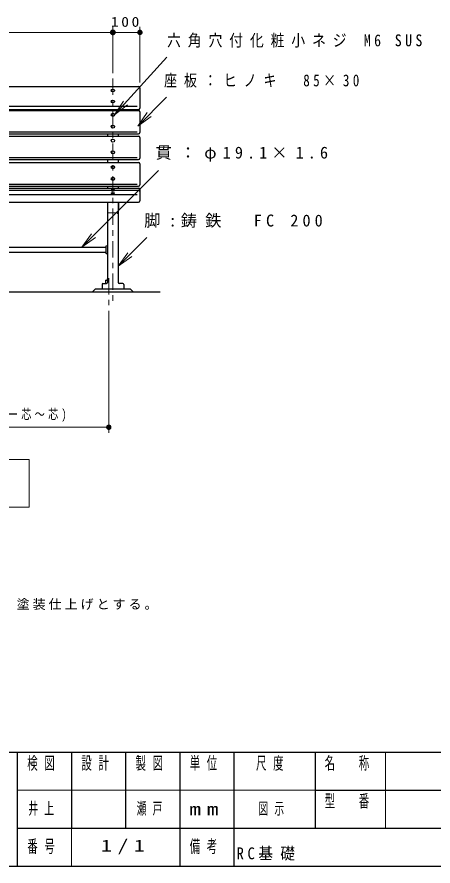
# Model space of a CAD drawing. Units: millimetres on the paper, scale 1:20. Extents: x -365 to 0, y -6 to 257.
# Drawn here: x -237.6 to -160.7, y 0 to 156.6 of the extents above; entities that cross this region are included whole.
import ezdxf

# ---------------------------------------------------------------- set-up
doc = ezdxf.new("R2010")
doc.units = ezdxf.units.MM
doc.linetypes.add('USER2', pattern=[6, 3, -1, 1, -1])
doc.layers.add('1_20', color=3, linetype='Continuous', lineweight=25)
doc.layers.add('NAKAMURA図枠', color=7, linetype='Continuous', lineweight=13)
doc.layers.add('99', color=7, linetype='Continuous')
doc.layers.add('CLASS1', color=7, linetype='Continuous')
doc.styles.add('ＭＳ ゴシック', font='')
doc.styles.get('ＭＳ ゴシック').set_extended_font_data('MS Gothic')

# ---------------------------------------------------------------- blocks, each defined once
blk = doc.blocks.new('open_arrow')
at = {"color": 0, "linetype": 'Continuous', "lineweight": -2}
blk.add_lwpolyline([(7.5, 1.25), (0, 0), (7.5, -1.25)], dxfattribs=at)
blk = doc.blocks.new('filled_dot')
at = {"color": 0, "linetype": 'Continuous', "lineweight": -2, "const_width": 1.25}
blk.add_lwpolyline([(-0.625, 0, 1), (0.625, 0, 1)], format="xyb", close=True, dxfattribs=at)

msp = doc.modelspace()

# ---------------------------------------------------------------- linework, layer by layer
at = {"layer": '1_20', "color": 7, "lineweight": 13}
for p, q in [((-259.846, 153.776), (-219.846, 153.776)), ((-219.846, 146.276), (-219.846, 154.776)), ((-219.846, 153.776), (-214.846, 153.776)), ((-214.846, 144.526), (-214.846, 154.776)), ((-219.546, 138.556), (-209.89, 149.182)), ((-215.259, 136.499), (-209.956, 141.802)), ((-225.547, 114.162), (-211.405, 128.304)), ((-218.846, 110.643), (-213.542, 115.946)), ((-220.596, 102.435), (-220.596, 79.935)), ((-220.596, 80.935), (-259.096, 80.935)), ((-235.29, 74.968), (-283.09, 74.968)), ((-235.29, 66.168), (-235.29, 74.968)), ((-283.09, 66.168), (-235.29, 66.168))]:
    msp.add_line(p, q, dxfattribs=at)
at = {"layer": '1_20', "color": 7, "linetype": 'USER2', "lineweight": 13}
for p, q in [((-219.846, 145.276), (-219.846, 103.345)), ((-220.596, 108.435), (-220.596, 103.435))]:
    msp.add_line(p, q, dxfattribs=at)
at = {"layer": '1_20'}
for p, q in [((-304.596, 143.776), (-215.096, 143.776)), ((-214.846, 143.526), (-214.846, 139.773)), ((-304.596, 139.523), (-215.096, 139.523)), ((-304.596, 139.393), (-215.096, 139.393)), ((-304.346, 140.137), (-215.346, 140.137)), ((-220.846, 139.523), (-220.846, 139.393)), ((-218.846, 139.523), (-218.846, 139.393)), ((-214.846, 139.143), (-214.846, 135.3)), ((-304.596, 135.05), (-215.096, 135.05)), ((-304.346, 135.44), (-215.346, 135.44)), ((-220.846, 135.05), (-220.846, 134.647)), ((-218.846, 135.05), (-218.846, 134.647)), ((-304.596, 134.647), (-215.096, 134.647)), ((-214.846, 134.397), (-214.846, 130.554)), ((-304.596, 130.304), (-215.096, 130.304)), ((-304.346, 130.694), (-215.346, 130.694)), ((-220.846, 130.304), (-220.846, 129.758)), ((-218.846, 130.304), (-218.846, 129.758)), ((-304.596, 129.758), (-215.096, 129.758)), ((-214.846, 129.508), (-214.846, 125.665)), ((-304.596, 125.415), (-215.096, 125.415)), ((-304.346, 125.805), (-215.346, 125.805)), ((-220.846, 125.415), (-220.846, 125.045)), ((-218.846, 125.415), (-218.846, 125.045)), ((-304.596, 125.045), (-215.096, 125.045)), ((-304.596, 124.689), (-215.096, 124.689)), ((-304.346, 123.898), (-215.346, 123.898)), ((-214.846, 124.795), (-214.846, 122.709)), ((-304.596, 122.459), (-215.096, 122.459)), ((-220.846, 122.459), (-220.846, 107.619)), ((-218.846, 122.459), (-218.846, 107.619)), ((-218.796, 122.459), (-218.796, 121.185)), ((-218.796, 121.185), (-218.846, 121.183)), ((-219.046, 120.435), (-220.75, 120.503)), ((-219.046, 120.435), (-218.942, 120.439)), ((-220.846, 114.391), (-221.101, 114.364)), ((-258.546, 114.162), (-221.146, 114.162)), ((-258.546, 113.207), (-221.146, 113.207)), ((-221.146, 114.315), (-221.146, 113.055)), ((-221.101, 113.005), (-220.846, 112.978)), ((-220.913, 108.333), (-220.913, 108.05)), ((-220.913, 108.333), (-220.846, 108.333)), ((-221.846, 107.29), (-221.846, 106.435)), ((-221.702, 107.44), (-220.99, 107.469)), ((-221.201, 108.05), (-221.201, 107.435)), ((-221.201, 108.05), (-220.846, 108.05)), ((-217.99, 107.44), (-218.702, 107.469)), ((-217.846, 107.29), (-217.846, 106.435)), ((-296.096, 105.935), (-211.096, 105.935)), ((-223.096, 106.434), (-223.596, 105.935)), ((-216.596, 106.435), (-223.096, 106.435)), ((-216.596, 106.435), (-216.096, 105.935))]:
    msp.add_line(p, q, dxfattribs=at)
for centre, radius, start, end in [((-215.096, 143.526), 0.25, 0, 89.99998), ((-215.096, 139.773), 0.25, 270.00002, 0), ((-215.096, 139.143), 0.25, 0, 89.99998), ((-215.096, 135.3), 0.25, 270.00002, 0), ((-215.096, 134.397), 0.25, 0, 89.99998), ((-215.096, 130.554), 0.25, 270.00002, 0), ((-215.096, 129.508), 0.25, 0, 89.99998), ((-215.096, 125.665), 0.25, 270.00002, 0), ((-215.096, 124.795), 0.25, 0, 89.99998), ((-215.096, 124.439), 0.25, 0, 89.99998), ((-215.096, 122.709), 0.25, 270.00002, 0), ((-220.746, 120.603), 0.1, 180, 267.70943), ((-218.946, 120.539), 0.1, 272.29064, 0.00004), ((-221.096, 114.315), 0.05, 96.00898, 179.99996), ((-221.096, 113.055), 0.05, 179.99996, 263.99096), ((-221.696, 107.29), 0.15, 92.29005, 179.99996), ((-220.996, 107.619), 0.15, 272.28999, 0), ((-218.696, 107.619), 0.15, 179.99996, 267.70997), ((-217.996, 107.29), 0.15, 0, 87.70991)]:
    msp.add_arc(centre, radius, start, end, dxfattribs=at)
for centre, ratio in [((-219.846, 143.05), 0.896196), ((-219.846, 141.033), 0.896196), ((-219.846, 138.556), 0.958702), ((-219.846, 136.399), 0.958702), ((-219.846, 133.81), 0.958702), ((-219.846, 131.653), 0.958702), ((-219.846, 128.921), 0.958702), ((-219.846, 126.763), 0.958702), ((-219.846, 124.574), 0.207914), ((-219.846, 124.106), 0.207914)]:
    msp.add_ellipse(centre, major_axis=(0.3, 0), ratio=ratio, dxfattribs=at)
msp.add_ellipse((-219.846, 124.719), major_axis=(0.3, 0), ratio=0.510683, start_param=6.0806105, end_param=9.6274429, dxfattribs=at)
at = {"layer": 'NAKAMURA図枠', "color": 20, "lineweight": 25}
for p, q in [((-365, 21), (0, 21)), ((-365, 0), (0, 0))]:
    msp.add_line(p, q, dxfattribs=at)
at = {"layer": 'NAKAMURA図枠', "color": 3, "lineweight": 25}
for p, q in [((-237.5, 21), (-237.5, 0)), ((-227.5, 21), (-227.5, 7)), ((-217.5, 21), (-217.5, 7)), ((-207.5, 21), (-207.5, 0)), ((-197.5, 21), (-197.5, 7)), ((-182.5, 21), (-182.5, 7)), ((-182.5, 14), (-70, 14)), ((-237.5, 7), (0, 7)), ((-197.5, 7), (-197.5, 0))]:
    msp.add_line(p, q, dxfattribs=at)
at = {"layer": 'NAKAMURA図枠'}
for p, q in [((-169.5, 21), (-169.5, 7)), ((-237.5, 14), (-182.5, 14)), ((-227.5, 7), (-227.5, 0))]:
    msp.add_line(p, q, dxfattribs=at)

# ---------------------------------------------------------------- block references
at = {"layer": '1_20', "color": 7, "lineweight": 13}
for name, p, xscale, yscale, rotation in [('filled_dot', (-219.846, 153.776), 0.431, 0.431, 180), ('filled_dot', (-214.846, 153.776), 0.4, 0.4, 180), ('open_arrow', (-219.546, 138.556), 0.4, 0.4, 47.7), ('open_arrow', (-215.259, 136.499), 0.4, 0.4, 45), ('open_arrow', (-225.547, 114.162), 0.4, 0.4, 45), ('open_arrow', (-218.846, 110.643), 0.4, 0.4, 45), ('filled_dot', (-220.596, 80.935), 0.4, 0.4, 180)]:
    msp.add_blockref(name, p, dxfattribs=dict(at, xscale=xscale, yscale=yscale, rotation=rotation))
at = {"layer": '1_20', "color": 7, "lineweight": 13, "xscale": 0.4, "yscale": 0.4}
msp.add_blockref('filled_dot', (-219.846, 153.776), dxfattribs=at)

# ---------------------------------------------------------------- texts
at = {"layer": '1_20', "color": 7, "style": 'ＭＳ ゴシック'}
for s, insert, char_height, attachment_point in [('\\T1.33;\\W1.15;100', (-217.346, 154.776), 1.833, 8), ('\\T1.5;\\W0.85;六角穴付化粧小ネジ\\~M6\\~SUS', (-209.829, 152.182), 2.199, 4), ('\\T1.53;\\W0.8;座板：ヒノキ\u300085×30', (-210.382, 144.802), 2.199, 4), ('\\T1.5;貫：φ19.1×1.6', (-211.965, 131.304), 2.199, 4), ('\\T1.5;脚:鋳鉄\u3000FC\\~200', (-214.047, 118.946), 2.199, 4), ('\\T1.32;\\W0.75;770(アンカー芯～芯)', (-239.846, 81.935), 1.833, 8)]:
    msp.add_mtext(s, dxfattribs=dict(at, insert=insert, char_height=char_height, attachment_point=attachment_point))
at = {"layer": '99', "char_height": 2.199, "style": 'ＭＳ ゴシック'}
for s, insert, attachment_point in [('\\T1.64;\\W0.6;井上', (-232.5, 10.5), 5), ('\\T1.64;\\W0.6;瀬戸', (-212.5, 10.5), 5), ('\\T1.64;\\W0.6;図示', (-190, 10.5), 5), ('\\T1.5;\\W1.35;1/1', (-217.5, 3.5), 5), ('\\T1.5;\\W0.9;RC基礎', (-197, 1), 7)]:
    msp.add_mtext(s, dxfattribs=dict(at, insert=insert, attachment_point=attachment_point))
at = {"layer": 'CLASS1', "insert": (-361.632, 47.196), "char_height": 1.76, "attachment_point": 7, "style": 'ＭＳ ゴシック'}
msp.add_mtext('\\T1.23;木材は、ヒノキ（一等材）とし、カンナ・ペーパーがけの上、木材保護着色塗料（メイプル）塗装仕上げとする。', dxfattribs=at)
at = {"layer": 'NAKAMURA図枠', "char_height": 2.346, "style": 'ＭＳ ゴシック'}
for s, insert, attachment_point in [('\\T1.64;\\W0.6;検図', (-232.5, 20.167), 2), ('\\T1.64;\\W0.6;設計', (-222.5, 20.167), 2), ('\\T1.64;\\W0.6;製図', (-212.5, 20.167), 2), ('\\T1.64;\\W0.6;単位', (-202.5, 20.167), 2), ('\\T1.64;\\W0.6;尺度', (-190.25, 20.167), 2), ('\\T1.64;\\W0.6;名\u3000称', (-176, 20.167), 2), ('\\T1.64;\\W0.6;型\u3000番', (-176, 13.167), 2), ('\\T1.5;\\W1.35;mm', (-202.5, 10.5), 5), ('\\T1.64;\\W0.6;番号', (-232.5, 3.5), 5), ('\\T1.64;\\W0.6;備考', (-202.5, 3.5), 5)]:
    msp.add_mtext(s, dxfattribs=dict(at, insert=insert, attachment_point=attachment_point))

doc.saveas('drawing.dxf')
